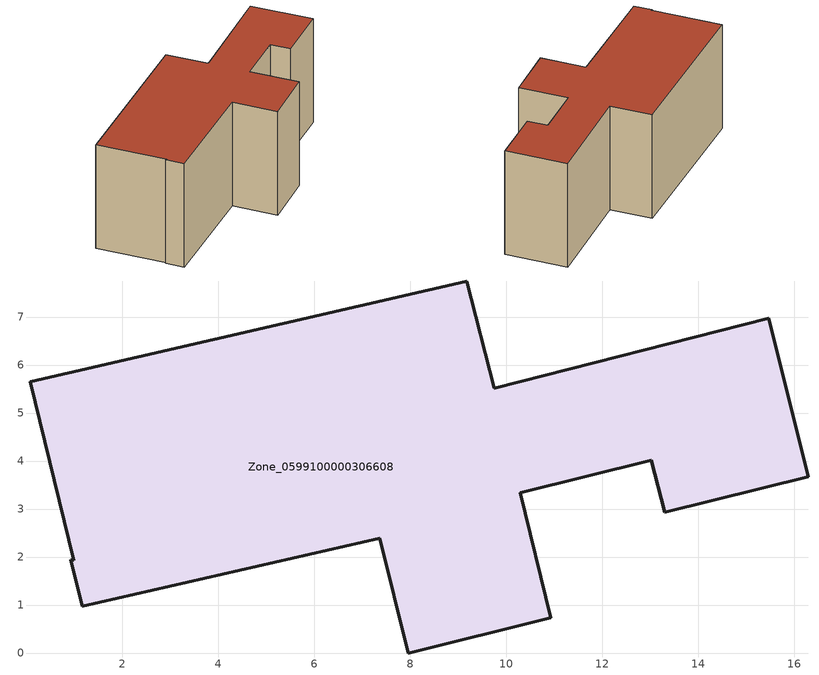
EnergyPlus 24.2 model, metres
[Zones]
Zone_0599100000306608
 floor ground (C_G): 9.75,5.52 15.47,6.97 16.29,3.67 13.3,2.93 13.02,4.02 10.29,3.34 10.93,0.74 7.96,0 7.37,2.39 1.17,0.97 0.93,1.94 1,1.94 0.09,5.65 9.18,7.75 z0
 wall outside (C_F): 7.37,2.39 7.96,0 10.93,0.74 10.29,3.34 13.02,4.02 13.3,2.93 16.29,3.67 15.47,6.97 9.75,5.52 9.18,7.75 0.09,5.65 1,1.94 0.93,1.94 1.17,0.97 7.37,2.39 z0:6.12
 roof outside (C_R): 0.93,1.94 1.17,0.97 7.37,2.39 7.96,0 10.93,0.74 10.29,3.34 13.02,4.02 13.3,2.93 16.29,3.67 15.47,6.97 9.75,5.52 9.18,7.75 0.09,5.65 1,1.94 z6.12
[BUILDING]
Pand.0599100000306608: North Axis=0; Terrain=City; Loads Convergence Tolerance Value=0.04; Temperature Convergence Tolerance Value=0.4; Solar Distribution=FullExterior; Maximum Number of Warmup Days=25; Minimum Number of Warmup Days=1
[Site:Location]
Rotterdam.The.Hague.AP_ZH_NLD Design_Conditions: Latitude=51.96; Longitude=4.45; Time Zone=1; Elevation=-4.5
[SITE:GROUNDTEMPERATURE:BUILDINGSURFACE]
18, 18, 18, 18, 18, 18, 18, 18, 18, 18, 18, 18
[MATERIAL] Thermal Absorptance=0.9; Solar Absorptance=0.7; Visible Absorptance=0.7
Name | Roughness | Thickness | Conductivity | Density | Specific Heat
G.TI.1965-1974 | MediumSmooth | 0.15 | 0.882353 | 540 | 1210
F.TI.1965-1974 | Rough | 0.3 | 0.697674 | 1920 | 840
R.TI.1965-1974 | MediumRough | 0.2 | 0.232558 | 1500 | 1000
[CONSTRUCTION]
C_G: G.TI.1965-1974
C_F: F.TI.1965-1974
C_R: R.TI.1965-1974
[ZONE]
Zone_0599100000306608: Type=1; Multiplier=1; Ceiling Height=Autocalculate; Volume=Autocalculate; Floor Area=autocalculate; Part of Total Floor Area=Yes
[ZONEINFILTRATION:DESIGNFLOWRATE]
Infil_Zone_0599100000306608: Zone or ZoneList or Space or SpaceList=Zone_0599100000306608; Schedule=AlwaysOn; Design Flow Rate Calculation Method=Flow/Area; Flow Rate per Floor Area=0.003; Constant Term Coefficient=1; Temperature Term Coefficient=0; Velocity Term Coefficient=0; Velocity Squared Term Coefficient=0
[HVACTEMPLATE:ZONE:IDEALLOADSAIRSYSTEM]
Zone_0599100000306608: Maximum Heating Supply Air Temperature=50; Minimum Cooling Supply Air Temperature=13; Maximum Heating Supply Air Humidity Ratio=0.0156; Minimum Cooling Supply Air Humidity Ratio=0.0077; Heating Limit=NoLimit; Cooling Limit=NoLimit; Dehumidification Control Type=ConstantSensibleHeatRatio; Cooling Sensible Heat Ratio=0.7; Dehumidification Setpoint=60; Humidification Control Type=None; Humidification Setpoint=30; Outdoor Air Method=None; Outdoor Air Flow Rate per Person=0.00944; Outdoor Air Flow Rate per Zone Floor Area=0; Outdoor Air Flow Rate per Zone=0; Demand Controlled Ventilation Type=None; Outdoor Air Economizer Type=NoEconomizer; Heat Recovery Type=None; Sensible Heat Recovery Effectiveness=0.7; Latent Heat Recovery Effectiveness=0.65
[ZONECONTROL:THERMOSTAT]
ThermostatControl_Zone_0599100000306608: Zone or ZoneList=Zone_0599100000306608; Control Type Schedule=DualSetpointControlType; Control 1=Thermostat_Zone_0599100000306608; Temperature Difference Between Cutout And Setpoint=0
[THERMOSTATSETPOINT:DUALSETPOINT]
Thermostat_Zone_0599100000306608: Heating Setpoint Temperature Schedule=HeatingSetpoint_Zone_0599100000306608; Cooling Setpoint Temperature Schedule=CoolingSetpoint_Zone_0599100000306608
[SCHEDULE:COMPACT]
HeatingSetpoint_Zone_0599100000306608: Through: 12/31, For: AllDays, Until: 24:00, 21
CoolingSetpoint_Zone_0599100000306608: Through: 12/31, For: AllDays, Until: 24:00, 24
DualSetpointControlType: Through: 12/31, For: AllDays, Until: 24:00, 4
AlwaysOn: Through: 12/31, For: AllDays, Until: 24:00, 1
